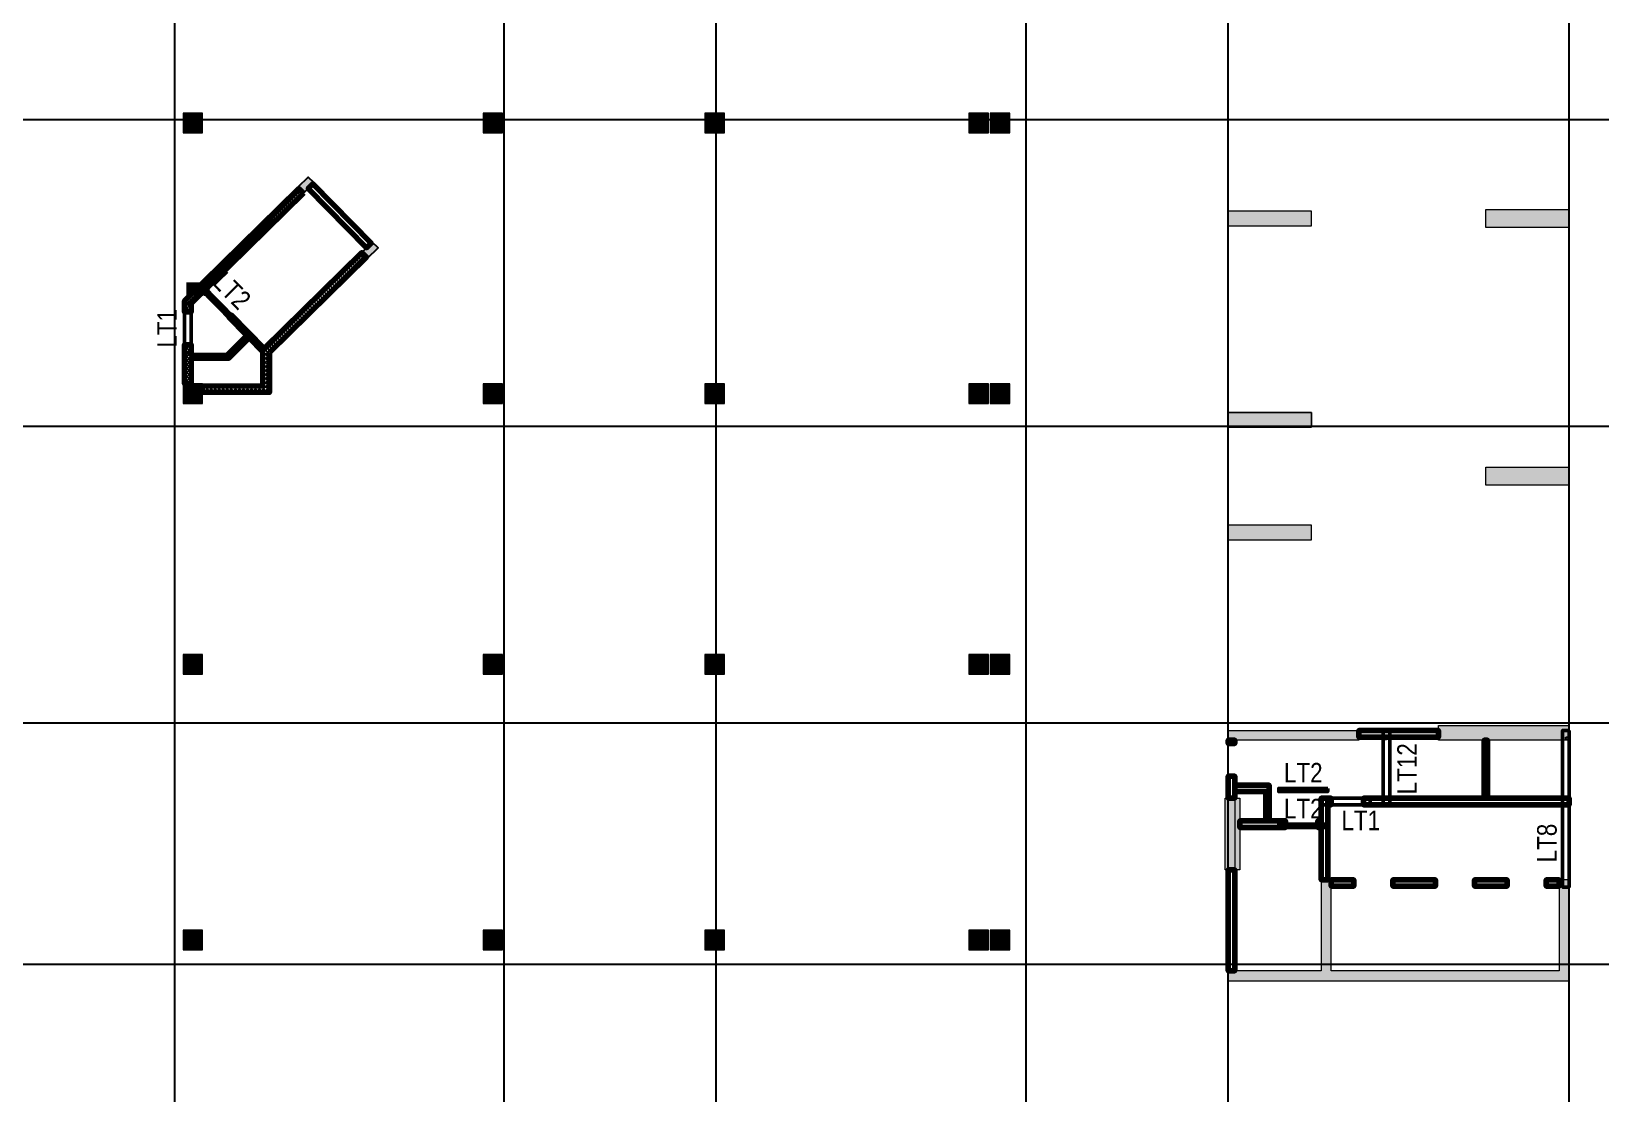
# Model space of a CAD drawing. Header units: millimetres. Extents: x -25197 to 555828, y -17247 to 174153.
# Drawn here: x 242387 to 290504, y 86290 to 118863 of the extents above; entities that cross this region are included whole.
import ezdxf
from ezdxf.enums import TextEntityAlignment as Align

# ---------------------------------------------------------------- set-up
doc = ezdxf.new("R2010")
doc.units = ezdxf.units.MM
doc.header["$LTSCALE"] = 250
doc.linetypes.add('CHG_XX_Cot_Ham 1$0$$AUDIT_BAD_LTYPE3', pattern=[0])
doc.linetypes.add('CHG_XX_Luoi truc$0$MB_Luoi truc$0$Center101', pattern=[13, 10, -1, 1, -1])
for name, color, linetype in [('CHG_XX_Cot_Ham 1$0$$AUDIT_BAD_LAYER1', 7, 'Continuous'), ('CHG_XX_Cot_Ham 1$0$mb_cot tang 1-3$0$Concrete Line', 6, 'Continuous'), ('CHG_XX_Luoi truc$0$Grid', 34, 'Continuous'), ('CHG_XX_Luoi truc$0$Grid Line', 8, 'CHG_XX_Luoi truc$0$MB_Luoi truc$0$Center101'), ('MB Ham 1$0$Brick Wall', 4, 'Continuous'), ('MB Ham 1$0$Wall Hatch', 134, 'Continuous'), ('TEXT', 21, 'Continuous')]:
    doc.layers.add(name, color=color, linetype=linetype)
for name, color, linetype, lineweight in [('CHG_XX_Cot_Ham 1$0$Ap0302_PC', 150, 'Continuous', 9), ('CHG_XX_Cot_Ham 1$0$Ap0302_PC @ 1 VP1', 150, 'Continuous', 9), ('CHG_XX_Cot_Ham 1$0$Ap0302_PC @ 1 VP2', 150, 'Continuous', 9), ('CHG_XX_Cot_Ham 1$0$Ap0302_PC @ 1 VP3', 150, 'Continuous', 9), ('CHG_XX_Cot_Ham 1$0$Ap0302_PC @ 1 VPModel', 150, 'Continuous', 9), ('CHG_XX_Cot_Ham 1$0$Ap0302_PC @ 150', 150, 'Continuous', 9), ('CHG_XX_Cot_Ham 1$0$Ap0311_H', 8, 'Continuous', 15), ('CHG_XX_Cot_Ham 1$0$KTV', 47, 'Continuous', 9), ('CHG_XX_Cot_Ham 1$0$Start hatch', 8, 'Continuous', 25), ('CHG_XX_Cot_Ham 1$0$Start net bao', 3, 'Continuous', 18), ('CTHEP', 2, 'Continuous', 50), ('MB Ham 1$0$Wall Line', 4, 'Continuous', 70)]:
    doc.layers.add(name, color=color, linetype=linetype, lineweight=lineweight)
doc.styles.add('CHG_XX_Luoi truc$0$MB_Luoi truc$0$Grid A-F$0$VNI-HelveCB', font='VHELVCB_0.TTF')
doc.styles.add('TTP-HelCon', font='VHELVCN_0.TTF')
pattern_1 = [(45, (202236.88, -5e-10), (-61.871843, 61.871843), [])]
pattern_2 = [(135, (202236.88, -5e-10), (-61.871843, -61.871843), [])]

# ---------------------------------------------------------------- blocks, each defined once
blk = doc.blocks.new('*U2169')
at = {"layer": 'CHG_XX_Luoi truc$0$Grid Line'}
blk.add_line((0, 0), (0, 608), dxfattribs=at)
at = {"layer": 'CHG_XX_Luoi truc$0$Grid', "lineweight": -2, "style": 'CHG_XX_Luoi truc$0$MB_Luoi truc$0$Grid A-F$0$VNI-HelveCB'}
for tag, p in [('GRIDSUB', (0, 617)), ('GRID', (0, -9))]:
    blk.add_attdef(tag, text='', height=5, dxfattribs=at).set_placement(p, align=Align.MIDDLE)
blk = doc.blocks.new('*U2174')
at = {"layer": 'CHG_XX_Luoi truc$0$Grid Line'}
blk.add_line((0, 0), (0, 608), dxfattribs=at)
at = {"layer": 'CHG_XX_Luoi truc$0$Grid', "lineweight": -2, "style": 'CHG_XX_Luoi truc$0$MB_Luoi truc$0$Grid A-F$0$VNI-HelveCB'}
for tag, p in [('GRIDSUB', (0, 617)), ('GRID', (0, -9))]:
    blk.add_attdef(tag, text='', height=5, dxfattribs=at).set_placement(p, align=Align.MIDDLE)
blk = doc.blocks.new('*U2171')
at = {"layer": 'CHG_XX_Luoi truc$0$Grid Line'}
blk.add_line((0, 0), (0, 438), dxfattribs=at)
at = {"layer": 'CHG_XX_Luoi truc$0$Grid', "lineweight": -2, "style": 'CHG_XX_Luoi truc$0$MB_Luoi truc$0$Grid A-F$0$VNI-HelveCB'}
for tag, p in [('GRIDSUB', (0, 447)), ('GRID', (0, -9))]:
    blk.add_attdef(tag, text='', height=5, dxfattribs=at).set_placement(p, align=Align.MIDDLE)
blk = doc.blocks.new('CHG_XX_Luoi truc')
at = {"layer": 'CHG_XX_Luoi truc$0$Grid', "xscale": 300, "yscale": 300, "zscale": 300}
for name, p in [('*U2169', (44550, -12747)), ('*U2169', (54650, -12747)), ('*U2174', (61150, -12747)), ('*U2169', (70650, -12747)), ('*U2169', (76850, -12747)), ('*U2169', (87300, -12747))]:
    blk.add_blockref(name, p, dxfattribs=at)
at = {"layer": 'CHG_XX_Luoi truc$0$Grid', "xscale": 300.0000000000013, "yscale": 300.0000000000013, "zscale": 300.0000000000013, "rotation": 90}
for p in [(110703, 116150), (110703, 106750), (110703, 97650), (110703, 90250)]:
    blk.add_blockref('*U2171', p, dxfattribs=at)
blk = doc.blocks.new('*U2305')
at = {"layer": 'CHG_XX_Cot_Ham 1$0$Ap0302_PC @ 1 VP1'}
h = blk.add_hatch(color=50, dxfattribs=at)
h.dxf.hatch_style = 1
h.paths.add_polyline_path([(-300, -300), (-300, 300), (300, 300), (300, -300)])
at = {"layer": 'CHG_XX_Cot_Ham 1$0$Ap0302_PC @ 1 VP2'}
h = blk.add_hatch(color=50, dxfattribs=at)
h.dxf.hatch_style = 1
h.paths.add_polyline_path([(-300, -300), (-300, 300), (300, 300), (300, -300)])
at = {"layer": 'CHG_XX_Cot_Ham 1$0$Ap0302_PC @ 1 VP3'}
h = blk.add_hatch(color=50, dxfattribs=at)
h.dxf.hatch_style = 1
h.paths.add_polyline_path([(-300, -300), (-300, 300), (300, 300), (300, -300)])
at = {"layer": 'CHG_XX_Cot_Ham 1$0$Ap0302_PC @ 1 VPModel'}
h = blk.add_hatch(color=50, dxfattribs=at)
h.dxf.hatch_style = 1
h.paths.add_polyline_path([(-300, -300), (-300, 300), (300, 300), (300, -300)])
at = {"layer": 'CHG_XX_Cot_Ham 1$0$Ap0302_PC @ 150'}
h = blk.add_hatch(color=50, dxfattribs=at)
h.dxf.hatch_style = 1
h.paths.add_polyline_path([(-300, -300), (-300, 300), (300, 300), (300, -300)])
blk = doc.blocks.new('CHG_XX_Cot_Ham 1$0$HoBoi_C600x600')
at = {"layer": 'CHG_XX_Cot_Ham 1$0$Ap0302_PC'}
blk.add_lwpolyline([(300, -300), (300, 300), (-300, 300), (-300, -300)], close=True, dxfattribs=at)
blk.add_blockref('*U2305', (0, 0), dxfattribs=at)
blk = doc.blocks.new('*U2304')
at = {"layer": 'CHG_XX_Cot_Ham 1$0$Ap0302_PC @ 1 VP1'}
h = blk.add_hatch(color=256, dxfattribs=at)
h.dxf.hatch_style = 1
h.paths.add_polyline_path([(450, 0), (0, 0), (0, -2550), (450, -2550)])
at = {"layer": 'CHG_XX_Cot_Ham 1$0$Ap0302_PC @ 1 VP2'}
h = blk.add_hatch(color=256, dxfattribs=at)
h.dxf.hatch_style = 1
h.paths.add_polyline_path([(450, 0), (0, 0), (0, -2550), (450, -2550)])
at = {"layer": 'CHG_XX_Cot_Ham 1$0$Ap0302_PC @ 1 VP3'}
h = blk.add_hatch(color=256, dxfattribs=at)
h.dxf.hatch_style = 1
h.paths.add_polyline_path([(450, 0), (0, 0), (0, -2550), (450, -2550)])
at = {"layer": 'CHG_XX_Cot_Ham 1$0$Ap0302_PC @ 1 VPModel'}
h = blk.add_hatch(color=256, dxfattribs=at)
h.dxf.hatch_style = 1
h.paths.add_polyline_path([(450, 0), (0, 0), (0, -2550), (450, -2550)])
at = {"layer": 'CHG_XX_Cot_Ham 1$0$Ap0302_PC @ 150'}
h = blk.add_hatch(color=256, dxfattribs=at)
h.dxf.hatch_style = 1
h.paths.add_polyline_path([(450, 0), (0, 0), (0, -2550), (450, -2550)])
blk = doc.blocks.new('CHG_XX_Cot_Ham 1$0$Block A_C450x2250')
at = {"layer": 'CHG_XX_Cot_Ham 1$0$Ap0302_PC'}
blk.add_lwpolyline([(450, -2550), (0, -2550), (0, 0), (450, 0)], close=True, dxfattribs=at)
blk.add_blockref('*U2304', (0, 0), dxfattribs=at)
blk = doc.blocks.new('CHG_XX_Cot_Ham 1$0$Block B_Core wall')
at = {"layer": 'CHG_XX_Cot_Ham 1$0$Ap0302_PC'}
for points in [[(-7300, 300), (-7300, 3100), (-7600, 3100), (-7600, 300)], [(0, 300), (0, 3100), (-300, 3100), (-300, 300)], [(0, 0), (0, 300), (-10450, 300), (-10450, 0)]]:
    blk.add_hatch(color=256, dxfattribs=at).paths.add_polyline_path(points)
for p, q in [((-7300, 3100), (-7600, 3100)), ((-7600, 3100), (-7600, 300)), ((-7300, 300), (-7300, 3100)), ((-300, 3100), (-300, 300)), ((0, 3100), (-300, 3100)), ((0, 0), (0, 3100)), ((-7600, 300), (-10450, 300)), ((-10450, 300), (-10450, 0)), ((-10450, 0), (0, 0)), ((-300, 300), (-7300, 300))]:
    blk.add_line(p, q, dxfattribs=at)
blk = doc.blocks.new('*U2307')
at = {"layer": 'CHG_XX_Cot_Ham 1$0$Ap0302_PC @ 1 VP1'}
h = blk.add_hatch(color=256, dxfattribs=at)
h.dxf.hatch_style = 1
h.paths.add_polyline_path([(550, 0), (0, 0), (0, -2550), (550, -2550)])
at = {"layer": 'CHG_XX_Cot_Ham 1$0$Ap0302_PC @ 1 VP2'}
h = blk.add_hatch(color=256, dxfattribs=at)
h.dxf.hatch_style = 1
h.paths.add_polyline_path([(550, 0), (0, 0), (0, -2550), (550, -2550)])
at = {"layer": 'CHG_XX_Cot_Ham 1$0$Ap0302_PC @ 1 VP3'}
h = blk.add_hatch(color=256, dxfattribs=at)
h.dxf.hatch_style = 1
h.paths.add_polyline_path([(550, 0), (0, 0), (0, -2550), (550, -2550)])
at = {"layer": 'CHG_XX_Cot_Ham 1$0$Ap0302_PC @ 1 VPModel'}
h = blk.add_hatch(color=256, dxfattribs=at)
h.dxf.hatch_style = 1
h.paths.add_polyline_path([(550, 0), (0, 0), (0, -2550), (550, -2550)])
at = {"layer": 'CHG_XX_Cot_Ham 1$0$Ap0302_PC @ 150'}
h = blk.add_hatch(color=256, dxfattribs=at)
h.dxf.hatch_style = 1
h.paths.add_polyline_path([(550, 0), (0, 0), (0, -2550), (550, -2550)])
blk = doc.blocks.new('CHG_XX_Cot_Ham 1$0$550x2550')
at = {"layer": 'CHG_XX_Cot_Ham 1$0$Ap0302_PC'}
blk.add_lwpolyline([(550, -2550), (0, -2550), (0, 0), (550, 0)], close=True, dxfattribs=at)
blk.add_blockref('*U2307', (0, 0), dxfattribs=at)
blk = doc.blocks.new('*U2309')
at = {"layer": 'CHG_XX_Cot_Ham 1$0$Ap0302_PC @ 1 VP1', "true_color": 0xffffff}
h = blk.add_hatch(color=7, dxfattribs=at)
h.dxf.hatch_style = 1
h.paths.add_polyline_path([(77200, 95350), (76750, 95350), (76750, 93150), (77200, 93150)])
at = {"layer": 'CHG_XX_Cot_Ham 1$0$Ap0302_PC @ 1 VP2', "true_color": 0xffffff}
h = blk.add_hatch(color=7, dxfattribs=at)
h.dxf.hatch_style = 1
h.paths.add_polyline_path([(77200, 95350), (76750, 95350), (76750, 93150), (77200, 93150)])
at = {"layer": 'CHG_XX_Cot_Ham 1$0$Ap0302_PC @ 1 VP3', "true_color": 0xffffff}
h = blk.add_hatch(color=7, dxfattribs=at)
h.dxf.hatch_style = 1
h.paths.add_polyline_path([(77200, 95350), (76750, 95350), (76750, 93150), (77200, 93150)])
at = {"layer": 'CHG_XX_Cot_Ham 1$0$Ap0302_PC @ 1 VPModel', "true_color": 0xffffff}
h = blk.add_hatch(color=7, dxfattribs=at)
h.dxf.hatch_style = 1
h.paths.add_polyline_path([(77200, 95350), (76750, 95350), (76750, 93150), (77200, 93150)])
at = {"layer": 'CHG_XX_Cot_Ham 1$0$Ap0302_PC @ 150', "true_color": 0xffffff}
h = blk.add_hatch(color=7, dxfattribs=at)
h.dxf.hatch_style = 1
h.paths.add_polyline_path([(77200, 95350), (76750, 95350), (76750, 93150), (77200, 93150)])
blk = doc.blocks.new('CHG_XX_Cot_Ham 1')
at = {"layer": 'CHG_XX_Cot_Ham 1$0$Ap0302_PC', "true_color": 0x139b48}
h = blk.add_hatch(color=114, dxfattribs=at)
h.dxf.hatch_style = 1
h.paths.add_polyline_path([(80850, 97125), (80850, 97425), (76850, 97425), (76850, 97125)])
h.paths.add_polyline_path([(83300, 97575), (83300, 97125), (87300, 97125), (87300, 97575)])
at = {"layer": 'CHG_XX_Cot_Ham 1$0$Ap0311_H'}
h = blk.add_hatch(color=256, dxfattribs=at)
h.dxf.hatch_style = 1
h.paths.add_polyline_path([(99639.2, 163400), (-10900, 163400), (-10900, 85450), (-300, 85450), (-300, 84050), (32350, 84050), (32350, -9000), (103575.5, -9000), (106050, -6022), (106050, 158254.3)])
h.paths.add_polyline_path([(99533.7, 163100), (105750, 158110.4), (105750, 90450), (105650, 90450), (105650, 90450), (105750, 90450), (105750, 13850), (105750, 13825.9), (105750, -5913.6), (103434.7, -8700), (93600, -8700), (32650, -8700), (32650, 84350), (0, 84350), (0, 85750), (-10600, 85750), (-10600, 163100), (93600, 163100)], flags=16)
at = {"layer": 'CHG_XX_Cot_Ham 1$0$KTV'}
h = blk.add_hatch(color=256, dxfattribs=at)
h.paths.add_polyline_path([(48641.1, 114396), (48816.3, 114217.7), (48495.4, 113902.2), (48320.1, 114080.5)])
h.paths.add_polyline_path([(50603.8, 112399.1), (50779, 112220.8), (50457.1, 111906.3), (50282.9, 112083.6)])
at = {"layer": 'CHG_XX_Cot_Ham 1$0$Start hatch'}
h = blk.add_hatch(color=2, dxfattribs=at)
h.dxf.hatch_style = 1
h.paths.add_polyline_path([(44899.8, 110768.9), (45299.8, 110768.9), (45299.8, 111168.9), (44899.8, 111168.9)])
at = {"layer": 'CHG_XX_Cot_Ham 1$0$$AUDIT_BAD_LAYER1', "linetype": 'CHG_XX_Cot_Ham 1$0$$AUDIT_BAD_LTYPE3'}
for points in [[(48495.4, 113902.2), (48816.3, 114217.7), (48641.1, 114396), (48320.1, 114080.5), (48495.4, 113902.2)], [(50457, 111906.2), (50779, 112220.8), (50603.8, 112399.1), (50282.9, 112083.6), (50457, 111906.2)], [(50458.1, 111905.3), (50779, 112220.8), (50603.8, 112399.1), (50282.9, 112083.6), (50458.1, 111905.3)]]:
    blk.add_lwpolyline(points, dxfattribs=at)
at = {"layer": 'CHG_XX_Cot_Ham 1$0$Ap0302_PC'}
for points in [[(48641.1, 114396), (48816.3, 114217.7), (48495.4, 113902.2), (48320.1, 114080.5), (48641.1, 114396)], [(50603.8, 112399.1), (50779, 112220.8), (50457.1, 111906.3), (50282.9, 112083.6), (50603.8, 112399.1)], [(50603.8, 112399.1), (50779, 112220.8), (50458.1, 111905.3), (50282.9, 112083.6), (50603.8, 112399.1)]]:
    blk.add_lwpolyline(points, dxfattribs=at)
for points in [[(80850, 97125), (76850, 97125), (76850, 97425), (80850, 97425)], [(87300, 97125), (83300, 97125), (83300, 97575), (87300, 97575)], [(77050, 93150), (76750, 93150), (76750, 95350), (77050, 95350)]]:
    blk.add_lwpolyline(points, close=True, dxfattribs=at)
at = {"layer": 'CHG_XX_Cot_Ham 1$0$Start net bao'}
for points in [[(76850, 107175), (79400, 107175), (79400, 106725), (76850, 106725)], [(76750, 95350), (77200, 95350), (77200, 93150), (76750, 93150)]]:
    blk.add_lwpolyline(points, close=True, dxfattribs=at)
at = {"layer": 'CHG_XX_Cot_Ham 1$0$Ap0302_PC', "xscale": -1, "rotation": 90}
for p in [(76850, 113350), (76850, 107175), (76850, 103725)]:
    blk.add_blockref('CHG_XX_Cot_Ham 1$0$Block A_C450x2250', p, dxfattribs=at)
at = {"layer": 'CHG_XX_Cot_Ham 1$0$Ap0302_PC', "rotation": 90}
for p in [(84750, 112850), (84750, 104950)]:
    blk.add_blockref('CHG_XX_Cot_Ham 1$0$550x2550', p, dxfattribs=at)
at = {"layer": 'CHG_XX_Cot_Ham 1$0$Ap0302_PC'}
for name, p in [('CHG_XX_Cot_Ham 1$0$HoBoi_C600x600', (45100, 107750)), ('*U2309', (0, 0))]:
    blk.add_blockref(name, p, dxfattribs=at)
at = {"layer": 'CHG_XX_Cot_Ham 1$0$mb_cot tang 1-3$0$Concrete Line'}
for name, p in [('CHG_XX_Luoi truc', (0, 0)), ('CHG_XX_Cot_Ham 1$0$HoBoi_C600x600', (45100, 116050)), ('CHG_XX_Cot_Ham 1$0$HoBoi_C600x600', (54300, 116050)), ('CHG_XX_Cot_Ham 1$0$HoBoi_C600x600', (61100, 116050)), ('CHG_XX_Cot_Ham 1$0$HoBoi_C600x600', (69200, 116050)), ('CHG_XX_Cot_Ham 1$0$HoBoi_C600x600', (69850, 116050)), ('CHG_XX_Cot_Ham 1$0$HoBoi_C600x600', (45100, 107750)), ('CHG_XX_Cot_Ham 1$0$HoBoi_C600x600', (54300, 107750)), ('CHG_XX_Cot_Ham 1$0$HoBoi_C600x600', (61100, 107750)), ('CHG_XX_Cot_Ham 1$0$HoBoi_C600x600', (69200, 107750)), ('CHG_XX_Cot_Ham 1$0$HoBoi_C600x600', (69850, 107750)), ('CHG_XX_Cot_Ham 1$0$HoBoi_C600x600', (45100, 99450)), ('CHG_XX_Cot_Ham 1$0$HoBoi_C600x600', (54300, 99450)), ('CHG_XX_Cot_Ham 1$0$HoBoi_C600x600', (61100, 99450)), ('CHG_XX_Cot_Ham 1$0$HoBoi_C600x600', (69200, 99450)), ('CHG_XX_Cot_Ham 1$0$HoBoi_C600x600', (69850, 99450)), ('CHG_XX_Cot_Ham 1$0$Block B_Core wall', (87300, 89750)), ('CHG_XX_Cot_Ham 1$0$HoBoi_C600x600', (45100, 91000)), ('CHG_XX_Cot_Ham 1$0$HoBoi_C600x600', (54300, 91000)), ('CHG_XX_Cot_Ham 1$0$HoBoi_C600x600', (61100, 91000)), ('CHG_XX_Cot_Ham 1$0$HoBoi_C600x600', (69200, 91000)), ('CHG_XX_Cot_Ham 1$0$HoBoi_C600x600', (69850, 91000))]:
    blk.add_blockref(name, p, dxfattribs=at)
blk = doc.blocks.new('*U1365')
at = {"layer": 'MB Ham 1$0$Wall Line'}
blk.add_lwpolyline([(0, -100), (0, 0), (-100, 0), (-100, -100)], close=True, dxfattribs=at)
blk = doc.blocks.new('*U1360')
at = {"layer": 'MB Ham 1$0$Wall Line'}
blk.add_lwpolyline([(0, -2550), (0, 0), (-200, 0), (-200, -2550)], close=True, dxfattribs=at)
blk = doc.blocks.new('*U1242')
at = {"layer": 'MB Ham 1$0$Wall Line'}
blk.add_lwpolyline([(-2450, 0), (0, 0), (0, 200), (-2450, 200)], close=True, dxfattribs=at)
blk = doc.blocks.new('*U1243')
at = {"layer": 'MB Ham 1$0$Wall Line'}
blk.add_lwpolyline([(-6300, 0), (0, 0), (0, 200), (-6300, 200)], close=True, dxfattribs=at)
blk = doc.blocks.new('*U1244')
at = {"layer": 'MB Ham 1$0$Wall Line'}
blk.add_lwpolyline([(-400, 0), (0, 0), (0, 200), (-400, 200)], close=True, dxfattribs=at)
blk = doc.blocks.new('*U1245')
at = {"layer": 'MB Ham 1$0$Wall Line'}
blk.add_lwpolyline([(-1000, 0), (0, 0), (0, 200), (-1000, 200)], close=True, dxfattribs=at)
blk = doc.blocks.new('*U1246')
at = {"layer": 'MB Ham 1$0$Wall Line'}
blk.add_lwpolyline([(-1300, 0), (0, 0), (0, 200), (-1300, 200)], close=True, dxfattribs=at)
blk = doc.blocks.new('*U1221')
at = {"layer": 'MB Ham 1$0$Wall Line'}
blk.add_lwpolyline([(-700, 0), (0, 0), (0, 200), (-700, 200)], close=True, dxfattribs=at)
blk = doc.blocks.new('*U1222')
at = {"layer": 'MB Ham 1$0$Wall Line'}
blk.add_lwpolyline([(0, -2500), (0, 0), (-200, 0), (-200, -2500)], close=True, dxfattribs=at)
blk = doc.blocks.new('*U1223')
at = {"layer": 'MB Ham 1$0$Wall Line'}
blk.add_lwpolyline([(-100, 0), (0, 0), (0, 200), (-100, 200)], close=True, dxfattribs=at)
blk = doc.blocks.new('*U1224')
at = {"layer": 'MB Ham 1$0$Wall Line'}
blk.add_lwpolyline([(0, -1775), (0, 0), (-100, 0), (-100, -1775)], close=True, dxfattribs=at)
blk = doc.blocks.new('*U1225')
at = {"layer": 'MB Ham 1$0$Wall Line'}
blk.add_lwpolyline([(0, -3100), (0, 0), (-200, 0), (-200, -3100)], close=True, dxfattribs=at)
blk = doc.blocks.new('*U1226')
at = {"layer": 'MB Ham 1$0$Wall Line'}
blk.add_lwpolyline([(1050, 0), (0, 0), (0, -200), (1050, -200)], close=True, dxfattribs=at)
blk = doc.blocks.new('*U1227')
at = {"layer": 'MB Ham 1$0$Wall Line'}
blk.add_lwpolyline([(1400, 0), (0, 0), (0, -200), (1400, -200)], close=True, dxfattribs=at)
blk = doc.blocks.new('*U1228')
at = {"layer": 'MB Ham 1$0$Wall Line'}
blk.add_lwpolyline([(0, -900), (0, 0), (-100, 0), (-100, -900)], close=True, dxfattribs=at)
blk = doc.blocks.new('*U1229')
at = {"layer": 'MB Ham 1$0$Wall Line'}
blk.add_lwpolyline([(100, 0), (0, 0), (0, -200), (100, -200)], close=True, dxfattribs=at)
blk = doc.blocks.new('*U1196')
at = {"layer": 'MB Ham 1$0$Wall Line'}
blk.add_lwpolyline([(0, 100), (0, 0), (200, 0), (200, 100)], close=True, dxfattribs=at)
blk = doc.blocks.new('*U1076')
at = {"layer": 'MB Ham 1$0$Wall Line'}
blk.add_lwpolyline([(0, 675), (0, 0), (200, 0), (200, 675)], close=True, dxfattribs=at)

msp = doc.modelspace()

# ---------------------------------------------------------------- hatches: boundary and pattern name
at = {"layer": 'MB Ham 1$0$Wall Hatch'}
h = msp.add_hatch(dxfattribs=at)
h.set_pattern_fill('ANSI31', color=256, scale=700)
h.set_pattern_definition(pattern_1)
h.paths.add_polyline_path([(250732.25353, 113902.23564), (247286.88323, 110515.83182), (247286.88323, 110256.68035), (247086.88323, 110256.68035), (247086.88323, 110599.68753), (250592.05803, 114044.87232)])
h = msp.add_hatch(dxfattribs=at)
h.set_pattern_fill('ANSI31', color=256, scale=700, angle=90)
h.set_pattern_definition(pattern_2)
h.paths.add_polyline_path([(250732.25353, 113902.23564), (247286.88323, 110515.83182), (247286.88323, 110256.68035), (247086.88323, 110256.68035), (247086.88323, 110599.68753), (250592.05803, 114044.87232)])
h = msp.add_hatch(dxfattribs=at)
h.set_pattern_fill('ANSI31', color=256, scale=700)
h.set_pattern_definition(pattern_1)
h.paths.add_polyline_path([(249686.88323, 109018.8059), (249686.88323, 107792.29191), (247636.88324, 107792.29191), (247636.88324, 107992.29191), (249486.88323, 107992.29191), (249486.88323, 109035.00002), (249067.51986, 109461.66565), (248426.5648, 108831.68034), (247286.88323, 108831.68034), (247286.88323, 108050), (247086.88323, 108050), (247086.88323, 109256.68035), (247286.88323, 109256.68035), (247286.88323, 108931.68034), (248385.64814, 108931.68034), (248997.42211, 109532.98399), (248436.64013, 110103.53071), (248507.95847, 110173.62846), (249524.37582, 109139.51252), (252519.74611, 112083.61796), (252659.94161, 111940.98128)])
h = msp.add_hatch(dxfattribs=at)
h.set_pattern_fill('ANSI31', color=256, scale=700, angle=90)
h.set_pattern_definition(pattern_2)
h.paths.add_polyline_path([(249686.88323, 109018.8059), (249686.88323, 107792.29191), (247636.88324, 107792.29191), (247636.88324, 107992.29191), (249486.88323, 107992.29191), (249486.88323, 109035.00002), (249067.51986, 109461.66565), (248426.5648, 108831.68034), (247286.88323, 108831.68034), (247286.88323, 108050), (247086.88323, 108050), (247086.88323, 109256.68035), (247286.88323, 109256.68035), (247286.88323, 108931.68034), (248385.64814, 108931.68034), (248997.42211, 109532.98399), (248436.64013, 110103.53071), (248507.95847, 110173.62846), (249524.37582, 109139.51252), (252519.74611, 112083.61796), (252659.94161, 111940.98128)])

# ---------------------------------------------------------------- linework, layer by layer
at = {"layer": 'CTHEP'}
msp.add_lwpolyline([(247596.68774, 111100.76688), (247525.3694, 111030.66913), (248576.83562, 109960.89403), (248648.15396, 110030.99178), (247596.68774, 111100.76688)], dxfattribs=at)
for points in [[(247086.88323, 110506.68035), (247286.88323, 110506.68035), (247286.88323, 109006.68035), (247086.88323, 109006.68035)], [(283839.97402, 95150), (284039.97402, 95150), (284039.97402, 97425), (283839.97402, 97425)], [(289536.88323, 97425), (289336.88323, 97425), (289336.88323, 92625), (289536.88323, 92625)], [(282136.88323, 95650), (282136.88323, 95550), (280636.88323, 95550), (280636.88323, 95650)], [(281936.88323, 95350), (283436.88323, 95350), (283436.88323, 95150), (281936.88323, 95150)], [(282136.88323, 94550), (282136.88323, 94450), (280636.88323, 94450), (280636.88323, 94550)]]:
    msp.add_lwpolyline(points, close=True, dxfattribs=at)
at = {"layer": 'MB Ham 1$0$Brick Wall'}
for p, q in [((283836.88323, 97150), (283836.88323, 97225)), ((283836.88323, 97225), (283886.88323, 97225)), ((283836.88323, 97150), (283836.88323, 97225)), ((283836.88323, 97225), (283886.88323, 97225)), ((283936.88323, 97225), (283886.88323, 97225)), ((283936.88323, 97225), (283886.88323, 97225)), ((283936.88323, 97150), (283936.88323, 97225)), ((283936.88323, 97150), (283936.88323, 97225)), ((289436.88323, 97150), (289436.88323, 97225)), ((289436.88323, 97225), (289486.88323, 97225)), ((289536.88323, 97225), (289486.88323, 97225)), ((289536.88323, 97150), (289536.88323, 97225)), ((283836.88323, 97150), (283886.88323, 97150)), ((283836.88323, 97150), (283886.88323, 97150)), ((283936.88323, 97150), (283886.88323, 97150)), ((283936.88323, 97150), (283886.88323, 97150)), ((289436.88323, 97150), (289486.88323, 97150)), ((289536.88323, 97150), (289486.88323, 97150))]:
    msp.add_line(p, q, dxfattribs=at)
at = {"layer": 'MB Ham 1$0$Wall Line'}
for points in [[(250732.25353, 113902.23564), (247286.88323, 110515.83182), (247286.88323, 110256.68035), (247086.88323, 110256.68035), (247086.88323, 110599.68753), (250592.05803, 114044.87232)], [(249686.88323, 109018.8059), (249686.88323, 107792.29191), (247636.88324, 107792.29191), (247636.88324, 107992.29191), (249486.88323, 107992.29191), (249486.88323, 109035.00002), (249067.51986, 109461.66565), (248426.5648, 108831.68034), (247286.88323, 108831.68034), (247286.88323, 108050), (247086.88323, 108050), (247086.88323, 109256.68035), (247286.88323, 109256.68035), (247286.88323, 108931.68034), (248385.64814, 108931.68034), (248997.42211, 109532.98399), (248436.64013, 110103.53071), (248507.95847, 110173.62846), (249524.37582, 109139.51252), (252519.74611, 112083.61796), (252659.94161, 111940.98128)]]:
    msp.add_lwpolyline(points, close=True, dxfattribs=at)

# ---------------------------------------------------------------- block references
at = {"layer": 'CTHEP'}
msp.add_blockref('CHG_XX_Cot_Ham 1', (202236.88323, 0), dxfattribs=at)
at = {"layer": 'MB Ham 1$0$Brick Wall', "xscale": -1, "rotation": 180}
for name, p in [('*U1242', (285536.88323, 97425)), ('*U1196', (279086.88323, 97125)), ('*U1224', (287036.88323, 95350)), ('*U1076', (279086.88323, 96025)), ('*U1226', (279286.88323, 95549.99999)), ('*U1228', (280336.88323, 94650)), ('*U1222', (282136.88323, 92850)), ('*U1223', (282236.88323, 95350)), ('*U1243', (289536.88323, 95350)), ('*U1227', (279436.88323, 94450)), ('*U1229', (281836.88323, 94450)), ('*U1225', (279286.88323, 90050)), ('*U1221', (282936.88323, 92850)), ('*U1246', (285436.88323, 92850)), ('*U1245', (287636.88323, 92850)), ('*U1244', (289236.88323, 92850))]:
    msp.add_blockref(name, p, dxfattribs=at)
at = {"layer": 'MB Ham 1$0$Brick Wall'}
for name, p in [('*U1242', (285536.88323, 97225)), ('*U1226', (279286.88323, 95749.99999)), ('*U1223', (282236.88323, 95150)), ('*U1243', (289536.88323, 95150)), ('*U1227', (279436.88323, 94650)), ('*U1229', (281836.88323, 94650)), ('*U1221', (282936.88323, 92650)), ('*U1246', (285436.88323, 92650)), ('*U1245', (287636.88323, 92650)), ('*U1244', (289236.88323, 92650))]:
    msp.add_blockref(name, p, dxfattribs=at)
at = {"layer": 'MB Ham 1$0$Brick Wall', "rotation": 180}
for name, p in [('*U1196', (279286.88323, 97125)), ('*U1224', (286936.88323, 95350)), ('*U1076', (279286.88323, 96025)), ('*U1228', (280236.88323, 94650)), ('*U1222', (281936.88323, 92850)), ('*U1225', (279086.88323, 90050))]:
    msp.add_blockref(name, p, dxfattribs=at)
at = {"layer": 'MB Ham 1$0$Wall Line', "rotation": 44.50548042660726}
for name, p in [('*U1360', (251017.52689, 114182.62663)), ('*U1365', (247736.88323, 110958.1302))]:
    msp.add_blockref(name, p, dxfattribs=at)
at = {"layer": 'MB Ham 1$0$Wall Line', "xscale": -1, "rotation": 44.50548041748407}
msp.add_blockref('*U1360', (250874.89021, 114042.43113), dxfattribs=at)

# ---------------------------------------------------------------- texts
at = {"layer": 'TEXT', "style": 'TTP-HelCon'}
for s, rotation, p in [('LT2', 314.505480474, (248197.18494, 110575.21348)), ('LT1', 90, (247025.39497, 109756.68035)), ('LT12', 90, (285048.22712, 96250)), ('LT8', 90, (289336.88317, 93973.38197))]:
    msp.add_text(s, height=600, rotation=rotation, dxfattribs=at).set_placement(p, align=Align.BOTTOM_CENTER)
for s, p in [('LT2', (281386.88323, 95650)), ('LT2', (281386.88323, 94550)), ('LT1', (283151.16603, 94187.57132))]:
    msp.add_text(s, height=600, dxfattribs=at).set_placement(p, align=Align.BOTTOM_CENTER)

doc.saveas('drawing.dxf')
